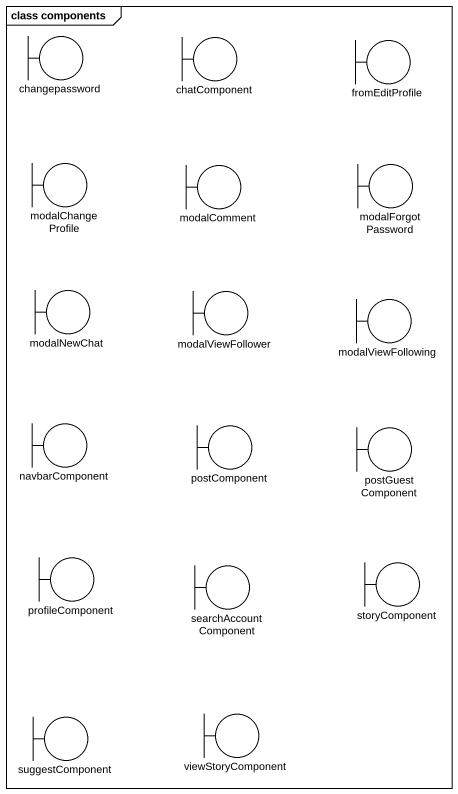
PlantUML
@startuml
mainframe class components
boundary changepassword
boundary chatComponent
boundary fromEditProfile
boundary modalChangeProfile
boundary modalComment
boundary modalForgotPassword
boundary modalNewChat
boundary modalViewFollower
boundary modalViewFollowing
boundary navbarComponent
boundary postComponent
boundary postGuestComponent
boundary profileComponent
boundary searchAccountComponent
boundary storyComponent
boundary suggestComponent
boundary viewStoryComponent
@enduml
